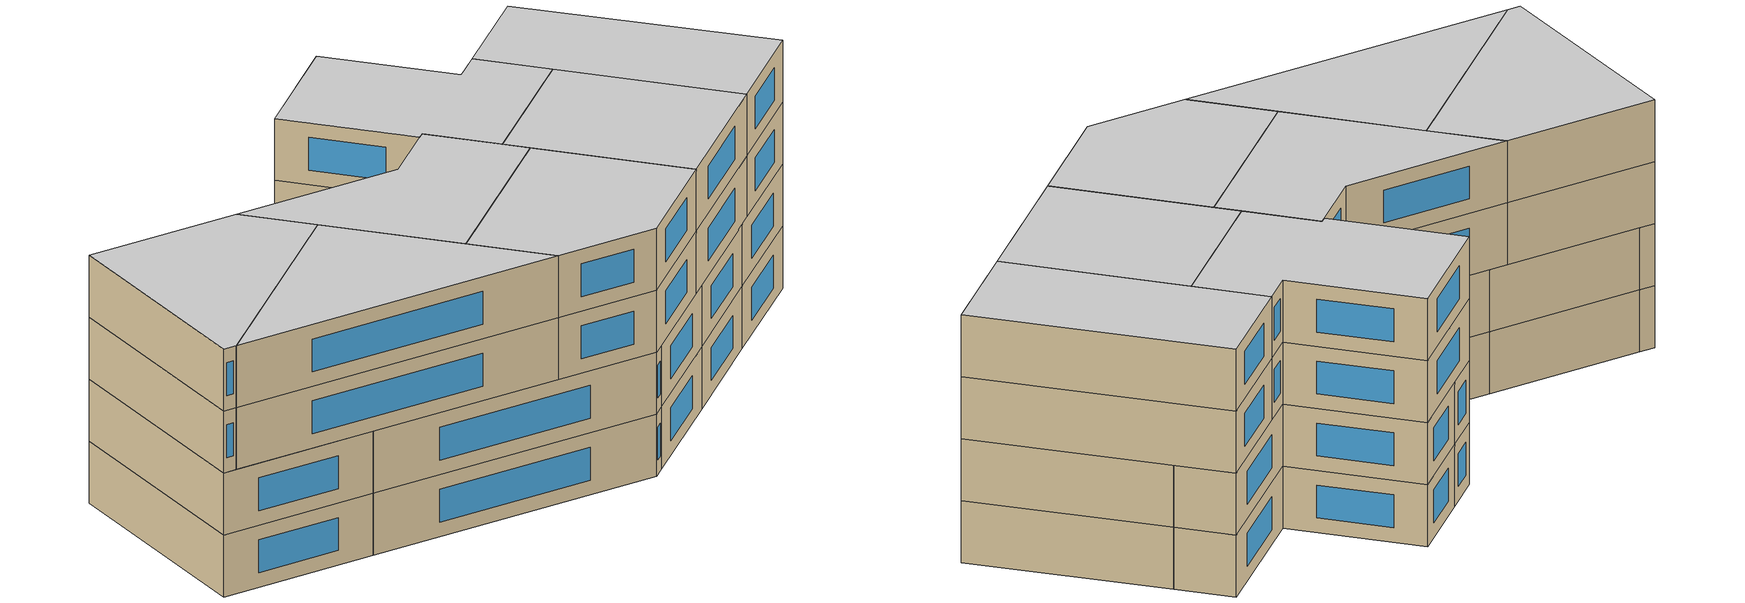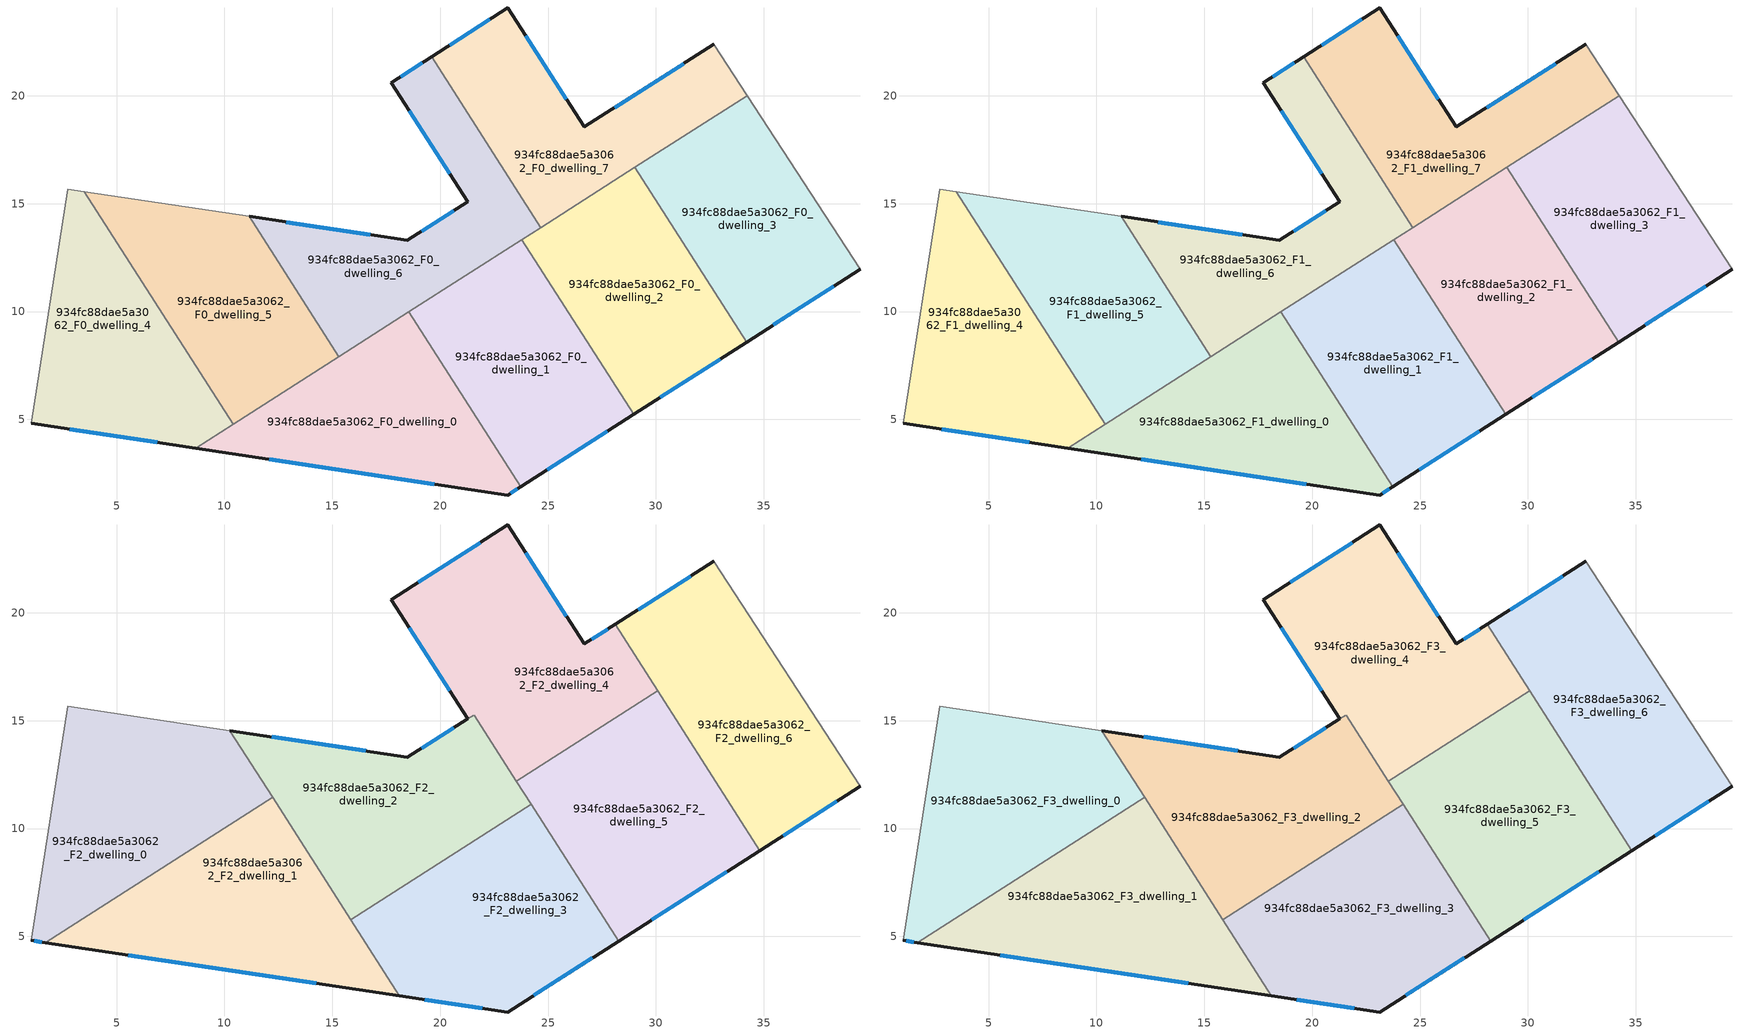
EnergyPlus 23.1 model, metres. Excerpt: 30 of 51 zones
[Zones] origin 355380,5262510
934fc88dae5a3062_F0_dwelling_0
 floor ground (EU_floor_Construction): 18.55,9.98 23.72,1.88 23.12,1.5 8.67,3.67 z0
 wall outside (EU_wall_Construction): 8.67,3.67 23.12,1.5 23.72,1.88 z0:3
 wall to 934fc88dae5a3062_F0_dwelling_1 (EU_wall_Construction): 23.72,1.88 18.55,9.98 z0:3
 wall to 934fc88dae5a3062_F0_dwelling_5 (EU_wall_Construction): 15.31,7.91 10.4,4.77 z0:3
 wall to 934fc88dae5a3062_F0_dwelling_4 (EU_wall_Construction): 10.4,4.77 8.67,3.67 z0:3
 wall to 934fc88dae5a3062_F0_dwelling_6 (EU_wall_Construction): 18.55,9.98 15.31,7.91 z0:3
 window (EU_Window_Construction): 23.26,1.59 23.58,1.79 / 12.06,3.16 19.73,2.01 z0.7:2.3
934fc88dae5a3062_F0_dwelling_1
 floor ground (EU_floor_Construction): 23.78,13.33 28.96,5.24 23.72,1.88 18.55,9.98 z0
 wall outside (EU_wall_Construction): 23.72,1.88 28.96,5.24 z0:3
 wall to 934fc88dae5a3062_F0_dwelling_2 (EU_wall_Construction): 28.96,5.24 23.78,13.33 z0:3
 wall to 934fc88dae5a3062_F0_dwelling_6 (EU_wall_Construction): 23.78,13.33 18.55,9.98 z0:3
 window (EU_Window_Construction): 24.95,2.67 27.73,4.45 z0.7:2.3
934fc88dae5a3062_F0_dwelling_2
 floor ground (EU_floor_Construction): 29.03,16.68 34.2,8.59 28.96,5.24 23.78,13.33 z0
 wall outside (EU_wall_Construction): 28.96,5.24 34.2,8.59 z0:3
 wall to 934fc88dae5a3062_F0_dwelling_3 (EU_wall_Construction): 34.2,8.59 29.03,16.68 z0:3
 wall to 934fc88dae5a3062_F0_dwelling_7 (EU_wall_Construction): 29.03,16.68 24.67,13.89 z0:3
 wall to 934fc88dae5a3062_F0_dwelling_6 (EU_wall_Construction): 24.67,13.89 23.78,13.33 z0:3
 window (EU_Window_Construction): 30.19,6.02 32.97,7.8 z0.7:2.3
934fc88dae5a3062_F0_dwelling_3
 floor ground (EU_floor_Construction): 34.23,20.01 39.47,11.96 34.2,8.59 29.03,16.68 z0
 wall outside (EU_wall_Construction): 34.2,8.59 39.47,11.96 z0:3
 wall adiabatic (EU_wall_Construction): 39.47,11.96 34.23,20.01 z0:3
 wall to 934fc88dae5a3062_F0_dwelling_7 (EU_wall_Construction): 34.23,20.01 29.03,16.68 z0:3
 window (EU_Window_Construction): 35.44,9.38 38.23,11.17 z0.7:2.3
934fc88dae5a3062_F0_dwelling_4
 floor ground (EU_floor_Construction): 3.5,15.55 10.4,4.77 8.67,3.67 1.04,4.81 2.74,15.67 z0
 wall outside (EU_wall_Construction): 1.04,4.81 8.67,3.67 z0:3
 wall adiabatic (EU_wall_Construction): 3.5,15.55 2.74,15.67 1.04,4.81 z0:3
 wall to 934fc88dae5a3062_F0_dwelling_5 (EU_wall_Construction): 10.4,4.77 3.5,15.55 z0:3
 window (EU_Window_Construction): 2.83,4.54 6.88,3.94 z0.7:2.3
934fc88dae5a3062_F0_dwelling_5
 floor ground (EU_floor_Construction): 11.15,14.41 15.31,7.91 10.4,4.77 3.5,15.55 z0
 wall to 934fc88dae5a3062_F0_dwelling_6 (EU_wall_Construction): 15.31,7.91 11.15,14.41 z0:3
 wall adiabatic (EU_wall_Construction): 11.15,14.41 3.5,15.55 z0:3
934fc88dae5a3062_F0_dwelling_6
 floor ground (EU_floor_Construction): 19.6,21.82 24.67,13.89 15.31,7.91 11.15,14.41 18.48,13.31 21.28,15.09 17.72,20.61 z0
 wall outside (EU_wall_Construction): 19.6,21.82 17.72,20.61 21.28,15.09 18.48,13.31 11.15,14.41 z0:3
 wall to 934fc88dae5a3062_F0_dwelling_7 (EU_wall_Construction): 24.67,13.89 19.6,21.82 z0:3
 window (EU_Window_Construction): 16.76,13.57 12.87,14.15 / 20.62,14.67 19.14,13.73 / 18.56,19.32 20.44,16.38 / 19.16,21.53 18.16,20.9 z0.7:2.3
934fc88dae5a3062_F0_dwelling_7
 floor ground (EU_floor_Construction): 32.68,22.39 34.23,20.01 24.67,13.89 19.6,21.82 23.13,24.07 26.68,18.56 z0
 wall outside (EU_wall_Construction): 32.68,22.39 26.68,18.56 23.13,24.07 19.6,21.82 z0:3
 wall adiabatic (EU_wall_Construction): 34.23,20.01 32.68,22.39 z0:3
 window (EU_Window_Construction): 22.31,23.54 20.43,22.35 / 25.85,19.85 23.97,22.78 / 31.28,21.49 28.09,19.46 z0.7:2.3
934fc88dae5a3062_F1_dwelling_0
 floor to 934fc88dae5a3062_F0_dwelling_0 (EU_floor_Construction): 18.55,9.98 23.72,1.88 23.12,1.5 8.67,3.67 z3
 wall outside (EU_wall_Construction): 8.67,3.67 23.12,1.5 23.72,1.88 z3:6
 wall to 934fc88dae5a3062_F1_dwelling_1 (EU_wall_Construction): 23.72,1.88 18.55,9.98 z3:6
 wall to 934fc88dae5a3062_F1_dwelling_5 (EU_wall_Construction): 15.31,7.91 10.4,4.77 z3:6
 wall to 934fc88dae5a3062_F1_dwelling_4 (EU_wall_Construction): 10.4,4.77 8.67,3.67 z3:6
 wall to 934fc88dae5a3062_F1_dwelling_6 (EU_wall_Construction): 18.55,9.98 15.31,7.91 z3:6
 window (EU_Window_Construction): 23.26,1.59 23.58,1.79 / 12.06,3.16 19.73,2.01 z3.7:5.3
 ceiling adiabatic (EU_roof_Construction): 18.11,2.25 14.73,7.54 8.67,3.67 z6
934fc88dae5a3062_F1_dwelling_1
 floor to 934fc88dae5a3062_F0_dwelling_1 (EU_floor_Construction): 23.78,13.33 28.96,5.24 23.72,1.88 18.55,9.98 z3
 wall outside (EU_wall_Construction): 23.72,1.88 28.96,5.24 z3:6
 wall to 934fc88dae5a3062_F1_dwelling_2 (EU_wall_Construction): 28.96,5.24 23.78,13.33 z3:6
 wall to 934fc88dae5a3062_F1_dwelling_6 (EU_wall_Construction): 23.78,13.33 18.55,9.98 z3:6
 window (EU_Window_Construction): 24.95,2.67 27.73,4.45 z3.7:5.3
934fc88dae5a3062_F1_dwelling_2
 floor to 934fc88dae5a3062_F0_dwelling_2 (EU_floor_Construction): 29.03,16.68 34.2,8.59 28.96,5.24 23.78,13.33 z3
 wall outside (EU_wall_Construction): 28.96,5.24 34.2,8.59 z3:6
 wall to 934fc88dae5a3062_F1_dwelling_3 (EU_wall_Construction): 34.2,8.59 29.03,16.68 z3:6
 wall to 934fc88dae5a3062_F1_dwelling_7 (EU_wall_Construction): 29.03,16.68 24.67,13.89 z3:6
 wall to 934fc88dae5a3062_F1_dwelling_6 (EU_wall_Construction): 24.67,13.89 23.78,13.33 z3:6
 window (EU_Window_Construction): 30.19,6.02 32.97,7.8 z3.7:5.3
934fc88dae5a3062_F1_dwelling_3
 floor to 934fc88dae5a3062_F0_dwelling_3 (EU_floor_Construction): 34.23,20.01 39.47,11.96 34.2,8.59 29.03,16.68 z3
 wall outside (EU_wall_Construction): 34.2,8.59 39.47,11.96 z3:6
 wall adiabatic (EU_wall_Construction): 39.47,11.96 34.23,20.01 z3:6
 wall to 934fc88dae5a3062_F1_dwelling_7 (EU_wall_Construction): 34.23,20.01 29.03,16.68 z3:6
 window (EU_Window_Construction): 35.44,9.38 38.23,11.17 z3.7:5.3
934fc88dae5a3062_F1_dwelling_4
 floor to 934fc88dae5a3062_F0_dwelling_4 (EU_floor_Construction): 3.5,15.55 10.4,4.77 8.67,3.67 1.04,4.81 2.74,15.67 z3
 wall outside (EU_wall_Construction): 1.04,4.81 8.67,3.67 z3:6
 wall adiabatic (EU_wall_Construction): 3.5,15.55 2.74,15.67 1.04,4.81 z3:6
 wall to 934fc88dae5a3062_F1_dwelling_5 (EU_wall_Construction): 10.4,4.77 3.5,15.55 z3:6
 window (EU_Window_Construction): 2.83,4.54 6.88,3.94 z3.7:5.3
934fc88dae5a3062_F1_dwelling_5
 floor to 934fc88dae5a3062_F0_dwelling_5 (EU_floor_Construction): 11.15,14.41 15.31,7.91 10.4,4.77 3.5,15.55 z3
 wall to 934fc88dae5a3062_F1_dwelling_6 (EU_wall_Construction): 15.31,7.91 11.15,14.41 z3:6
 wall adiabatic (EU_wall_Construction): 11.15,14.41 3.5,15.55 z3:6
934fc88dae5a3062_F1_dwelling_6
 floor to 934fc88dae5a3062_F0_dwelling_6 (EU_floor_Construction): 19.6,21.82 24.67,13.89 15.31,7.91 11.15,14.41 18.48,13.31 21.28,15.09 17.72,20.61 z3
 wall outside (EU_wall_Construction): 19.6,21.82 17.72,20.61 21.28,15.09 18.48,13.31 11.15,14.41 z3:6
 wall to 934fc88dae5a3062_F1_dwelling_7 (EU_wall_Construction): 24.67,13.89 19.6,21.82 z3:6
 window (EU_Window_Construction): 16.76,13.57 12.87,14.15 / 20.62,14.67 19.14,13.73 / 18.56,19.32 20.44,16.38 / 19.16,21.53 18.16,20.9 z3.7:5.3
 roof outside (EU_roof_Construction): 21.56,15.26 21.28,15.09 17.72,20.61 21.27,15.08 z6
934fc88dae5a3062_F1_dwelling_7
 floor to 934fc88dae5a3062_F0_dwelling_7 (EU_floor_Construction): 32.68,22.39 34.23,20.01 24.67,13.89 19.6,21.82 23.13,24.07 26.68,18.56 z3
 wall outside (EU_wall_Construction): 32.68,22.39 26.68,18.56 23.13,24.07 19.6,21.82 z3:6
 wall adiabatic (EU_wall_Construction): 34.23,20.01 32.68,22.39 z3:6
 window (EU_Window_Construction): 22.31,23.54 20.43,22.35 / 25.85,19.85 23.97,22.78 / 31.28,21.49 28.09,19.46 z3.7:5.3
934fc88dae5a3062_F2_dwelling_0
 floor to 934fc88dae5a3062_F1_dwelling_4 (EU_floor_Construction): 3.5,15.55 7.9,8.68 1.69,4.72 1.04,4.81 2.74,15.67 z6
 floor to 934fc88dae5a3062_F1_dwelling_5 (EU_floor_Construction): 10.25,14.54 12.23,11.45 7.9,8.68 3.5,15.55 z6
 wall outside (EU_wall_Construction): 1.04,4.81 1.69,4.71 z6:9
 wall adiabatic (EU_wall_Construction): 10.25,14.54 2.74,15.67 1.04,4.81 z6:9
 wall to 934fc88dae5a3062_F2_dwelling_1 (EU_wall_Construction): 1.69,4.71 12.23,11.45 z6:9
 wall to 934fc88dae5a3062_F2_dwelling_2 (EU_wall_Construction): 12.23,11.45 10.25,14.54 z6:9
 window (EU_Window_Construction): 1.19,4.79 1.54,4.74 z6.7:8.3
934fc88dae5a3062_F2_dwelling_1
 floor to 934fc88dae5a3062_F1_dwelling_4 (EU_floor_Construction): 7.9,8.68 10.4,4.77 8.67,3.67 1.69,4.72 z6
 floor to 934fc88dae5a3062_F1_dwelling_5 (EU_floor_Construction): 12.23,11.45 14.73,7.54 10.4,4.77 7.9,8.68 z6
 floor adiabatic (EU_floor_Construction): 14.73,7.54 18.11,2.25 8.67,3.67 z6
 wall outside (EU_wall_Construction): 1.69,4.71 18.11,2.25 z6:9
 wall to 934fc88dae5a3062_F2_dwelling_2 (EU_wall_Construction): 15.85,5.78 12.23,11.45 z6:9
 wall to 934fc88dae5a3062_F2_dwelling_3 (EU_wall_Construction): 18.11,2.25 15.85,5.78 z6:9
 window (EU_Window_Construction): 5.55,4.14 14.25,2.83 z6.7:8.3
934fc88dae5a3062_F2_dwelling_2
 floor to 934fc88dae5a3062_F1_dwelling_1 (EU_floor_Construction): 23.09,12.88 24.21,11.13 19.67,8.22 18.55,9.98 z6
 floor to 934fc88dae5a3062_F1_dwelling_6 (EU_floor_Construction): 21.57,15.26 23.09,12.88 15.31,7.91 11.15,14.41 18.48,13.31 21.27,15.08 z6
 floor to 934fc88dae5a3062_F1_dwelling_5 (EU_floor_Construction): 11.15,14.41 15.31,7.91 14.73,7.54 10.25,14.54 z6
 floor to 934fc88dae5a3062_F1_dwelling_0 (EU_floor_Construction): 18.55,9.98 19.67,8.22 15.85,5.78 14.73,7.54 z6
 wall outside (EU_wall_Construction): 21.27,15.08 18.48,13.31 10.25,14.54 z6:9
 wall to 934fc88dae5a3062_F2_dwelling_3 (EU_wall_Construction): 15.85,5.78 24.21,11.13 z6:9
 wall to 934fc88dae5a3062_F2_dwelling_4 (EU_wall_Construction): 21.56,15.26 21.28,15.09 / 23.53,12.19 21.57,15.26 z6:9
 wall to 934fc88dae5a3062_F2_dwelling_5 (EU_wall_Construction): 24.21,11.13 23.53,12.19 z6:9
 window (EU_Window_Construction): 16.55,13.6 12.18,14.25 / 20.62,14.67 19.14,13.73 z6.7:8.3
934fc88dae5a3062_F2_dwelling_3
 floor to 934fc88dae5a3062_F1_dwelling_0 (EU_floor_Construction): 19.67,8.22 23.72,1.88 23.12,1.5 18.11,2.25 15.85,5.78 z6
 floor to 934fc88dae5a3062_F1_dwelling_1 (EU_floor_Construction): 24.21,11.13 28.26,4.79 23.72,1.88 19.67,8.22 z6
 wall outside (EU_wall_Construction): 18.11,2.25 23.12,1.5 28.26,4.79 z6:9
 wall to 934fc88dae5a3062_F2_dwelling_5 (EU_wall_Construction): 28.26,4.79 24.21,11.13 z6:9
 window (EU_Window_Construction): 24.33,2.27 27.06,4.02 / 19.29,2.07 21.94,1.67 z6.7:8.3
934fc88dae5a3062_F2_dwelling_4
 floor to 934fc88dae5a3062_F1_dwelling_7 (EU_floor_Construction): 28.1,19.46 29.63,17.07 24.67,13.89 19.6,21.82 23.13,24.07 26.68,18.56 z6
 floor to 934fc88dae5a3062_F1_dwelling_2 (EU_floor_Construction): 29.03,16.68 29.47,15.99 24.23,12.64 23.78,13.33 z6
 floor to 934fc88dae5a3062_F1_dwelling_6 (EU_floor_Construction): 19.6,21.82 24.67,13.89 23.09,12.88 21.57,15.26 21.28,15.09 17.72,20.61 z6
 floor to 934fc88dae5a3062_F1_dwelling_3 (EU_floor_Construction): 29.63,17.07 30.07,16.38 29.47,15.99 29.03,16.68 z6
 floor to 934fc88dae5a3062_F1_dwelling_1 (EU_floor_Construction): 23.78,13.33 24.23,12.64 23.53,12.19 23.09,12.88 z6
 wall outside (EU_wall_Construction): 28.1,19.46 26.68,18.56 23.13,24.07 17.72,20.61 21.28,15.09 z6:9
 wall to 934fc88dae5a3062_F2_dwelling_5 (EU_wall_Construction): 23.53,12.19 30.07,16.38 z6:9
 wall to 934fc88dae5a3062_F2_dwelling_6 (EU_wall_Construction): 30.07,16.38 28.1,19.46 z6:9
 window (EU_Window_Construction): 25.85,19.85 23.97,22.78 / 27.77,19.25 27.02,18.77 / 18.56,19.32 20.44,16.38 / 21.86,23.26 18.99,21.43 z6.7:8.3
934fc88dae5a3062_F2_dwelling_5
 floor to 934fc88dae5a3062_F1_dwelling_2 (EU_floor_Construction): 29.47,15.99 34.2,8.59 28.96,5.24 24.23,12.64 z6
 floor to 934fc88dae5a3062_F1_dwelling_3 (EU_floor_Construction): 30.07,16.38 34.81,8.97 34.2,8.59 29.47,15.99 z6
 floor to 934fc88dae5a3062_F1_dwelling_1 (EU_floor_Construction): 24.23,12.64 28.96,5.24 28.26,4.79 23.53,12.19 z6
 wall outside (EU_wall_Construction): 28.26,4.79 34.81,8.97 z6:9
 wall to 934fc88dae5a3062_F2_dwelling_6 (EU_wall_Construction): 34.81,8.97 30.07,16.38 z6:9
 window (EU_Window_Construction): 29.8,5.77 33.27,7.99 z6.7:8.3
934fc88dae5a3062_F2_dwelling_6
 floor to 934fc88dae5a3062_F1_dwelling_3 (EU_floor_Construction): 34.23,20.01 39.47,11.96 34.81,8.97 29.63,17.07 z6
 floor to 934fc88dae5a3062_F1_dwelling_7 (EU_floor_Construction): 32.68,22.39 34.23,20.01 29.63,17.07 28.1,19.46 z6
 wall outside (EU_wall_Construction): 32.68,22.39 28.1,19.46 / 34.81,8.97 39.47,11.96 z6:9
 wall adiabatic (EU_wall_Construction): 39.47,11.96 32.68,22.39 z6:9
 window (EU_Window_Construction): 31.61,21.7 29.18,20.15 / 35.9,9.68 38.38,11.26 z6.7:8.3
934fc88dae5a3062_F3_dwelling_0
 floor to 934fc88dae5a3062_F2_dwelling_0 (EU_floor_Construction): 10.25,14.54 12.23,11.45 1.69,4.71 1.04,4.81 2.74,15.67 z9
 wall outside (EU_wall_Construction): 1.04,4.81 1.69,4.71 z9:12
 wall adiabatic (EU_wall_Construction): 10.25,14.54 2.74,15.67 1.04,4.81 z9:12
 wall to 934fc88dae5a3062_F3_dwelling_1 (EU_wall_Construction): 1.69,4.71 12.23,11.45 z9:12
 wall to 934fc88dae5a3062_F3_dwelling_2 (EU_wall_Construction): 12.23,11.45 10.25,14.54 z9:12
 window (EU_Window_Construction): 1.19,4.79 1.54,4.74 z9.7:11.3
 ceiling to 934fc88dae5a3062_F4_dwelling_0 (EU_floor_Construction): 12.23,11.45 10.25,14.54 2.74,15.67 1.04,4.81 1.69,4.71 z12
934fc88dae5a3062_F3_dwelling_1
 floor to 934fc88dae5a3062_F2_dwelling_1 (EU_floor_Construction): 12.23,11.45 18.11,2.25 1.69,4.71 z9
 wall outside (EU_wall_Construction): 1.69,4.71 18.11,2.25 z9:12
 wall to 934fc88dae5a3062_F3_dwelling_2 (EU_wall_Construction): 15.85,5.78 12.23,11.45 z9:12
 wall to 934fc88dae5a3062_F3_dwelling_3 (EU_wall_Construction): 18.11,2.25 15.85,5.78 z9:12
 window (EU_Window_Construction): 5.55,4.14 14.25,2.83 z9.7:11.3
 ceiling to 934fc88dae5a3062_F4_dwelling_1 (EU_floor_Construction): 18.11,2.25 12.23,11.45 1.69,4.71 z12
934fc88dae5a3062_F3_dwelling_2
 floor to 934fc88dae5a3062_F2_dwelling_2 (EU_floor_Construction): 21.57,15.26 24.21,11.13 15.85,5.78 10.25,14.54 18.48,13.31 21.28,15.09 z9
 wall outside (EU_wall_Construction): 21.27,15.08 18.48,13.31 10.25,14.54 z9:12
 wall to 934fc88dae5a3062_F3_dwelling_3 (EU_wall_Construction): 15.85,5.78 24.21,11.13 z9:12
 wall to 934fc88dae5a3062_F3_dwelling_4 (EU_wall_Construction): 21.56,15.26 21.28,15.09 / 23.53,12.19 21.57,15.26 z9:12
 wall to 934fc88dae5a3062_F3_dwelling_5 (EU_wall_Construction): 24.21,11.13 23.53,12.19 z9:12
 window (EU_Window_Construction): 16.55,13.6 12.18,14.25 / 20.62,14.67 19.14,13.73 z9.7:11.3
 ceiling to 934fc88dae5a3062_F4_dwelling_2 (EU_floor_Construction): 24.21,11.13 21.57,15.26 21.28,15.09 18.48,13.31 10.25,14.54 15.85,5.78 z12
934fc88dae5a3062_F3_dwelling_3
 floor to 934fc88dae5a3062_F2_dwelling_3 (EU_floor_Construction): 24.21,11.13 28.26,4.79 23.12,1.5 18.11,2.25 15.85,5.78 z9
 wall outside (EU_wall_Construction): 18.11,2.25 23.12,1.5 28.26,4.79 z9:12
 wall to 934fc88dae5a3062_F3_dwelling_5 (EU_wall_Construction): 28.26,4.79 24.21,11.13 z9:12
 window (EU_Window_Construction): 24.33,2.27 27.06,4.02 / 19.29,2.07 21.94,1.67 z9.7:11.3
 ceiling to 934fc88dae5a3062_F4_dwelling_3 (EU_floor_Construction): 28.26,4.79 24.21,11.13 15.85,5.78 18.11,2.25 23.12,1.5 z12
934fc88dae5a3062_F3_dwelling_4
 floor to 934fc88dae5a3062_F2_dwelling_4 (EU_floor_Construction): 28.1,19.46 30.07,16.38 23.53,12.19 21.56,15.27 21.28,15.09 17.72,20.61 23.13,24.07 26.68,18.56 z9
 wall outside (EU_wall_Construction): 28.1,19.46 26.68,18.56 23.13,24.07 17.72,20.61 21.28,15.09 z9:12
 wall to 934fc88dae5a3062_F3_dwelling_5 (EU_wall_Construction): 23.53,12.19 30.07,16.38 z9:12
 wall to 934fc88dae5a3062_F3_dwelling_6 (EU_wall_Construction): 30.07,16.38 28.1,19.46 z9:12
 window (EU_Window_Construction): 25.85,19.85 23.97,22.78 / 27.77,19.25 27.02,18.77 / 18.56,19.32 20.44,16.38 / 21.86,23.26 18.99,21.43 z9.7:11.3
 ceiling to 934fc88dae5a3062_F4_dwelling_4 (EU_floor_Construction): 30.07,16.38 28.1,19.46 26.68,18.56 23.13,24.07 17.72,20.61 21.28,15.09 21.56,15.27 23.53,12.19 z12
934fc88dae5a3062_F3_dwelling_5
 floor to 934fc88dae5a3062_F2_dwelling_5 (EU_floor_Construction): 30.07,16.38 34.81,8.97 28.26,4.79 23.53,12.19 z9
 wall outside (EU_wall_Construction): 28.26,4.79 34.81,8.97 z9:12
 wall to 934fc88dae5a3062_F3_dwelling_6 (EU_wall_Construction): 34.81,8.97 30.07,16.38 z9:12
 window (EU_Window_Construction): 29.8,5.77 33.27,7.99 z9.7:11.3
 ceiling to 934fc88dae5a3062_F4_dwelling_5 (EU_floor_Construction): 34.81,8.97 30.07,16.38 23.53,12.19 28.26,4.79 z12
934fc88dae5a3062_F3_dwelling_6
 floor to 934fc88dae5a3062_F2_dwelling_6 (EU_floor_Construction): 32.68,22.39 39.47,11.96 34.81,8.97 28.1,19.46 z9
 wall outside (EU_wall_Construction): 32.68,22.39 28.1,19.46 / 34.81,8.97 39.47,11.96 z9:12
 wall adiabatic (EU_wall_Construction): 39.47,11.96 32.68,22.39 z9:12
 window (EU_Window_Construction): 31.61,21.7 29.18,20.15 / 35.9,9.68 38.38,11.26 z9.7:11.3
 ceiling to 934fc88dae5a3062_F4_dwelling_6 (EU_floor_Construction): 39.47,11.96 32.68,22.39 28.1,19.46 34.81,8.97 z12
[Building]
EU S2 Campaign: North Axis=0; Terrain=City; Solar Distribution=FullExterior
[Site:Location]
Budapest.Ferenc.Liszt.Intl.AP: Latitude=47.437; Longitude=19.256; Time Zone=1; Elevation=185
[SizingPeriod:WeatherFileDays]
AnnualSizingPeriod: Begin Month=1; Begin Day of Month=1; End Month=12; End Day of Month=31; Day of Week for Start Day=Monday; Use Weather File Daylight Saving Period=No; Use Weather File Rain and Snow Indicators=No
[MATERIAL]
EU_InternalMass_Material: Roughness=MediumRough; Thickness=0.1; Conductivity=1; Density=1800; Specific Heat=900; Thermal Absorptance=0.9; Solar Absorptance=0.7; Visible Absorptance=0.7
[MATERIAL:NOMASS] Roughness=MediumRough; Thermal Absorptance=0.9; Solar Absorptance=0.7; Visible Absorptance=0.7
Name | Thermal Resistance
EU_wall_NoMass | 0.832559
EU_roof_NoMass | 1.39638
EU_floor_NoMass | 0.872794
[WINDOWMATERIAL:SIMPLEGLAZINGSYSTEM]
EU_Window_SimpleGlazing: UFactor=2.79869; Solar Heat Gain Coefficient=0.75; Visible Transmittance=0.75
[CONSTRUCTION]
EU_wall_Construction: EU_wall_NoMass
EU_roof_Construction: EU_roof_NoMass
EU_floor_Construction: EU_floor_NoMass
EU_Window_Construction: EU_Window_SimpleGlazing
EU_InternalMass_Construction: EU_InternalMass_Material
[ZONE] Type=1; Multiplier=1; Ceiling Height=autocalculate; Floor Area=autocalculate; Part of Total Floor Area=Yes
Name | Volume
934fc88dae5a3062_F0_dwelling_0; 934fc88dae5a3062_F1_dwelling_0 | 179.286
934fc88dae5a3062_F2_dwelling_0; 934fc88dae5a3062_F3_dwelling_0 | 204.878
934fc88dae5a3062_F0_dwelling_1; 934fc88dae5a3062_F1_dwelling_1 | 179.263
934fc88dae5a3062_F2_dwelling_1; 934fc88dae5a3062_F3_dwelling_1 | 204.893
934fc88dae5a3062_F0_dwelling_2; 934fc88dae5a3062_F1_dwelling_2 | 179.255
934fc88dae5a3062_F2_dwelling_2 | 198.004
934fc88dae5a3062_F3_dwelling_2 | 198.006
934fc88dae5a3062_F0_dwelling_3; 934fc88dae5a3062_F1_dwelling_3 | 179.271
934fc88dae5a3062_F2_dwelling_3; 934fc88dae5a3062_F3_dwelling_3 | 204.885
934fc88dae5a3062_F0_dwelling_4; 934fc88dae5a3062_F1_dwelling_4 | 179.281
934fc88dae5a3062_F2_dwelling_4; 934fc88dae5a3062_F3_dwelling_4 | 211.74
934fc88dae5a3062_F0_dwelling_5; 934fc88dae5a3062_F1_dwelling_5 | 179.283
934fc88dae5a3062_F2_dwelling_5; 934fc88dae5a3062_F3_dwelling_5 | 204.881
934fc88dae5a3062_F0_dwelling_6; 934fc88dae5a3062_F1_dwelling_6 | 179.269
934fc88dae5a3062_F2_dwelling_6; 934fc88dae5a3062_F3_dwelling_6 | 204.876
934fc88dae5a3062_F0_dwelling_7; 934fc88dae5a3062_F1_dwelling_7 | 179.276
[INTERNALMASS] Construction=EU_InternalMass_Construction
Name | Zone or ZoneList | Surface Area
934fc88dae5a3062_F0_dwelling_0_EU_InternalMass | 934fc88dae5a3062_F0_dwelling_0 | 59.762
934fc88dae5a3062_F0_dwelling_1_EU_InternalMass | 934fc88dae5a3062_F0_dwelling_1 | 59.7545
934fc88dae5a3062_F0_dwelling_2_EU_InternalMass | 934fc88dae5a3062_F0_dwelling_2 | 59.7516
934fc88dae5a3062_F0_dwelling_3_EU_InternalMass | 934fc88dae5a3062_F0_dwelling_3 | 59.7569
934fc88dae5a3062_F0_dwelling_4_EU_InternalMass | 934fc88dae5a3062_F0_dwelling_4 | 59.7603
934fc88dae5a3062_F0_dwelling_5_EU_InternalMass | 934fc88dae5a3062_F0_dwelling_5 | 59.7608
934fc88dae5a3062_F0_dwelling_6_EU_InternalMass | 934fc88dae5a3062_F0_dwelling_6 | 59.7563
934fc88dae5a3062_F0_dwelling_7_EU_InternalMass | 934fc88dae5a3062_F0_dwelling_7 | 59.7588
934fc88dae5a3062_F1_dwelling_0_EU_InternalMass | 934fc88dae5a3062_F1_dwelling_0 | 59.762
934fc88dae5a3062_F1_dwelling_1_EU_InternalMass | 934fc88dae5a3062_F1_dwelling_1 | 59.7545
934fc88dae5a3062_F1_dwelling_2_EU_InternalMass | 934fc88dae5a3062_F1_dwelling_2 | 59.7516
934fc88dae5a3062_F1_dwelling_3_EU_InternalMass | 934fc88dae5a3062_F1_dwelling_3 | 59.7569
934fc88dae5a3062_F1_dwelling_4_EU_InternalMass | 934fc88dae5a3062_F1_dwelling_4 | 59.7603
934fc88dae5a3062_F1_dwelling_5_EU_InternalMass | 934fc88dae5a3062_F1_dwelling_5 | 59.7608
934fc88dae5a3062_F1_dwelling_6_EU_InternalMass | 934fc88dae5a3062_F1_dwelling_6 | 59.7563
934fc88dae5a3062_F1_dwelling_7_EU_InternalMass | 934fc88dae5a3062_F1_dwelling_7 | 59.7588
934fc88dae5a3062_F2_dwelling_0_EU_InternalMass | 934fc88dae5a3062_F2_dwelling_0 | 68.2922
934fc88dae5a3062_F2_dwelling_1_EU_InternalMass | 934fc88dae5a3062_F2_dwelling_1 | 68.2947
934fc88dae5a3062_F2_dwelling_2_EU_InternalMass | 934fc88dae5a3062_F2_dwelling_2 | 66.0022
934fc88dae5a3062_F2_dwelling_3_EU_InternalMass | 934fc88dae5a3062_F2_dwelling_3 | 68.295
934fc88dae5a3062_F2_dwelling_4_EU_InternalMass | 934fc88dae5a3062_F2_dwelling_4 | 70.5804
934fc88dae5a3062_F2_dwelling_5_EU_InternalMass | 934fc88dae5a3062_F2_dwelling_5 | 68.2931
934fc88dae5a3062_F2_dwelling_6_EU_InternalMass | 934fc88dae5a3062_F2_dwelling_6 | 68.292
934fc88dae5a3062_F3_dwelling_0_EU_InternalMass | 934fc88dae5a3062_F3_dwelling_0 | 68.2922
934fc88dae5a3062_F3_dwelling_1_EU_InternalMass | 934fc88dae5a3062_F3_dwelling_1 | 68.2947
934fc88dae5a3062_F3_dwelling_2_EU_InternalMass | 934fc88dae5a3062_F3_dwelling_2 | 66.0022
934fc88dae5a3062_F3_dwelling_3_EU_InternalMass | 934fc88dae5a3062_F3_dwelling_3 | 68.295
934fc88dae5a3062_F3_dwelling_4_EU_InternalMass | 934fc88dae5a3062_F3_dwelling_4 | 70.5804
934fc88dae5a3062_F3_dwelling_5_EU_InternalMass | 934fc88dae5a3062_F3_dwelling_5 | 68.2931
934fc88dae5a3062_F3_dwelling_6_EU_InternalMass | 934fc88dae5a3062_F3_dwelling_6 | 68.292
[OTHEREQUIPMENT] Fuel Type=Electricity; Design Level Calculation Method=Watts/Area; Power per Zone Floor Area=1; Fraction Latent=0; Fraction Radiant=0; Fraction Lost=0; Carbon Dioxide Generation Rate=0; EndUse Subcategory=EU_Step8_InternalGains
Name | Zone or ZoneList or Space or SpaceList | Schedule
EU_Step8_InternalGain_934fc88dae5a3062_F0_dwelling_0_f000 | 934fc88dae5a3062_F0_dwelling_0 | EU_Step8_GainSchedule_934fc88dae5a3062_F0_dwelling_0_f000
EU_Step8_InternalGain_934fc88dae5a3062_F0_dwelling_1_f000 | 934fc88dae5a3062_F0_dwelling_1 | EU_Step8_GainSchedule_934fc88dae5a3062_F0_dwelling_1_f000
EU_Step8_InternalGain_934fc88dae5a3062_F0_dwelling_2_f000 | 934fc88dae5a3062_F0_dwelling_2 | EU_Step8_GainSchedule_934fc88dae5a3062_F0_dwelling_2_f000
EU_Step8_InternalGain_934fc88dae5a3062_F0_dwelling_3_f000 | 934fc88dae5a3062_F0_dwelling_3 | EU_Step8_GainSchedule_934fc88dae5a3062_F0_dwelling_3_f000
EU_Step8_InternalGain_934fc88dae5a3062_F0_dwelling_4_f000 | 934fc88dae5a3062_F0_dwelling_4 | EU_Step8_GainSchedule_934fc88dae5a3062_F0_dwelling_4_f000
EU_Step8_InternalGain_934fc88dae5a3062_F0_dwelling_5_f000 | 934fc88dae5a3062_F0_dwelling_5 | EU_Step8_GainSchedule_934fc88dae5a3062_F0_dwelling_5_f000
EU_Step8_InternalGain_934fc88dae5a3062_F0_dwelling_6_f000 | 934fc88dae5a3062_F0_dwelling_6 | EU_Step8_GainSchedule_934fc88dae5a3062_F0_dwelling_6_f000
EU_Step8_InternalGain_934fc88dae5a3062_F0_dwelling_7_f000 | 934fc88dae5a3062_F0_dwelling_7 | EU_Step8_GainSchedule_934fc88dae5a3062_F0_dwelling_7_f000
EU_Step8_InternalGain_934fc88dae5a3062_F1_dwelling_0_f000 | 934fc88dae5a3062_F1_dwelling_0 | EU_Step8_GainSchedule_934fc88dae5a3062_F1_dwelling_0_f000
EU_Step8_InternalGain_934fc88dae5a3062_F1_dwelling_1_f000 | 934fc88dae5a3062_F1_dwelling_1 | EU_Step8_GainSchedule_934fc88dae5a3062_F1_dwelling_1_f000
EU_Step8_InternalGain_934fc88dae5a3062_F1_dwelling_2_f000 | 934fc88dae5a3062_F1_dwelling_2 | EU_Step8_GainSchedule_934fc88dae5a3062_F1_dwelling_2_f000
EU_Step8_InternalGain_934fc88dae5a3062_F1_dwelling_3_f000 | 934fc88dae5a3062_F1_dwelling_3 | EU_Step8_GainSchedule_934fc88dae5a3062_F1_dwelling_3_f000
EU_Step8_InternalGain_934fc88dae5a3062_F1_dwelling_4_f000 | 934fc88dae5a3062_F1_dwelling_4 | EU_Step8_GainSchedule_934fc88dae5a3062_F1_dwelling_4_f000
EU_Step8_InternalGain_934fc88dae5a3062_F1_dwelling_5_f000 | 934fc88dae5a3062_F1_dwelling_5 | EU_Step8_GainSchedule_934fc88dae5a3062_F1_dwelling_5_f000
EU_Step8_InternalGain_934fc88dae5a3062_F1_dwelling_6_f000 | 934fc88dae5a3062_F1_dwelling_6 | EU_Step8_GainSchedule_934fc88dae5a3062_F1_dwelling_6_f000
EU_Step8_InternalGain_934fc88dae5a3062_F1_dwelling_7_f000 | 934fc88dae5a3062_F1_dwelling_7 | EU_Step8_GainSchedule_934fc88dae5a3062_F1_dwelling_7_f000
EU_Step8_InternalGain_934fc88dae5a3062_F2_dwelling_0_f000 | 934fc88dae5a3062_F2_dwelling_0 | EU_Step8_GainSchedule_934fc88dae5a3062_F2_dwelling_0_f000
EU_Step8_InternalGain_934fc88dae5a3062_F2_dwelling_1_f000 | 934fc88dae5a3062_F2_dwelling_1 | EU_Step8_GainSchedule_934fc88dae5a3062_F2_dwelling_1_f000
EU_Step8_InternalGain_934fc88dae5a3062_F2_dwelling_2_f000 | 934fc88dae5a3062_F2_dwelling_2 | EU_Step8_GainSchedule_934fc88dae5a3062_F2_dwelling_2_f000
EU_Step8_InternalGain_934fc88dae5a3062_F2_dwelling_3_f000 | 934fc88dae5a3062_F2_dwelling_3 | EU_Step8_GainSchedule_934fc88dae5a3062_F2_dwelling_3_f000
EU_Step8_InternalGain_934fc88dae5a3062_F2_dwelling_4_f000 | 934fc88dae5a3062_F2_dwelling_4 | EU_Step8_GainSchedule_934fc88dae5a3062_F2_dwelling_4_f000
EU_Step8_InternalGain_934fc88dae5a3062_F2_dwelling_5_f000 | 934fc88dae5a3062_F2_dwelling_5 | EU_Step8_GainSchedule_934fc88dae5a3062_F2_dwelling_5_f000
EU_Step8_InternalGain_934fc88dae5a3062_F2_dwelling_6_f000 | 934fc88dae5a3062_F2_dwelling_6 | EU_Step8_GainSchedule_934fc88dae5a3062_F2_dwelling_6_f000
EU_Step8_InternalGain_934fc88dae5a3062_F3_dwelling_0_f000 | 934fc88dae5a3062_F3_dwelling_0 | EU_Step8_GainSchedule_934fc88dae5a3062_F3_dwelling_0_f000
EU_Step8_InternalGain_934fc88dae5a3062_F3_dwelling_1_f000 | 934fc88dae5a3062_F3_dwelling_1 | EU_Step8_GainSchedule_934fc88dae5a3062_F3_dwelling_1_f000
EU_Step8_InternalGain_934fc88dae5a3062_F3_dwelling_2_f000 | 934fc88dae5a3062_F3_dwelling_2 | EU_Step8_GainSchedule_934fc88dae5a3062_F3_dwelling_2_f000
EU_Step8_InternalGain_934fc88dae5a3062_F3_dwelling_3_f000 | 934fc88dae5a3062_F3_dwelling_3 | EU_Step8_GainSchedule_934fc88dae5a3062_F3_dwelling_3_f000
EU_Step8_InternalGain_934fc88dae5a3062_F3_dwelling_4_f000 | 934fc88dae5a3062_F3_dwelling_4 | EU_Step8_GainSchedule_934fc88dae5a3062_F3_dwelling_4_f000
EU_Step8_InternalGain_934fc88dae5a3062_F3_dwelling_5_f000 | 934fc88dae5a3062_F3_dwelling_5 | EU_Step8_GainSchedule_934fc88dae5a3062_F3_dwelling_5_f000
EU_Step8_InternalGain_934fc88dae5a3062_F3_dwelling_6_f000 | 934fc88dae5a3062_F3_dwelling_6 | EU_Step8_GainSchedule_934fc88dae5a3062_F3_dwelling_6_f000
[ZONEVENTILATION:DESIGNFLOWRATE] Schedule=EU_AlwaysOn; Design Flow Rate Calculation Method=AirChanges/Hour; Air Changes per Hour=0.475469; Ventilation Type=Natural; Fan Pressure Rise=0; Fan Total Efficiency=1; Constant Term Coefficient=1; Temperature Term Coefficient=0; Velocity Term Coefficient=0; Velocity Squared Term Coefficient=0; Minimum Indoor Temperature=-100; Maximum Indoor Temperature=100; Delta Temperature=-100; Minimum Outdoor Temperature=-100; Maximum Outdoor Temperature=100; Maximum Wind Speed=40
Name | Zone or ZoneList or Space or SpaceList
EU_ConstantAir_934fc88dae5a3062_F0_dwelling_0 | 934fc88dae5a3062_F0_dwelling_0
EU_ConstantAir_934fc88dae5a3062_F0_dwelling_1 | 934fc88dae5a3062_F0_dwelling_1
EU_ConstantAir_934fc88dae5a3062_F0_dwelling_2 | 934fc88dae5a3062_F0_dwelling_2
EU_ConstantAir_934fc88dae5a3062_F0_dwelling_3 | 934fc88dae5a3062_F0_dwelling_3
EU_ConstantAir_934fc88dae5a3062_F0_dwelling_4 | 934fc88dae5a3062_F0_dwelling_4
EU_ConstantAir_934fc88dae5a3062_F0_dwelling_5 | 934fc88dae5a3062_F0_dwelling_5
EU_ConstantAir_934fc88dae5a3062_F0_dwelling_6 | 934fc88dae5a3062_F0_dwelling_6
EU_ConstantAir_934fc88dae5a3062_F0_dwelling_7 | 934fc88dae5a3062_F0_dwelling_7
EU_ConstantAir_934fc88dae5a3062_F1_dwelling_0 | 934fc88dae5a3062_F1_dwelling_0
EU_ConstantAir_934fc88dae5a3062_F1_dwelling_1 | 934fc88dae5a3062_F1_dwelling_1
EU_ConstantAir_934fc88dae5a3062_F1_dwelling_2 | 934fc88dae5a3062_F1_dwelling_2
EU_ConstantAir_934fc88dae5a3062_F1_dwelling_3 | 934fc88dae5a3062_F1_dwelling_3
EU_ConstantAir_934fc88dae5a3062_F1_dwelling_4 | 934fc88dae5a3062_F1_dwelling_4
EU_ConstantAir_934fc88dae5a3062_F1_dwelling_5 | 934fc88dae5a3062_F1_dwelling_5
EU_ConstantAir_934fc88dae5a3062_F1_dwelling_6 | 934fc88dae5a3062_F1_dwelling_6
EU_ConstantAir_934fc88dae5a3062_F1_dwelling_7 | 934fc88dae5a3062_F1_dwelling_7
EU_ConstantAir_934fc88dae5a3062_F2_dwelling_0 | 934fc88dae5a3062_F2_dwelling_0
EU_ConstantAir_934fc88dae5a3062_F2_dwelling_1 | 934fc88dae5a3062_F2_dwelling_1
EU_ConstantAir_934fc88dae5a3062_F2_dwelling_2 | 934fc88dae5a3062_F2_dwelling_2
EU_ConstantAir_934fc88dae5a3062_F2_dwelling_3 | 934fc88dae5a3062_F2_dwelling_3
EU_ConstantAir_934fc88dae5a3062_F2_dwelling_4 | 934fc88dae5a3062_F2_dwelling_4
EU_ConstantAir_934fc88dae5a3062_F2_dwelling_5 | 934fc88dae5a3062_F2_dwelling_5
EU_ConstantAir_934fc88dae5a3062_F2_dwelling_6 | 934fc88dae5a3062_F2_dwelling_6
EU_ConstantAir_934fc88dae5a3062_F3_dwelling_0 | 934fc88dae5a3062_F3_dwelling_0
EU_ConstantAir_934fc88dae5a3062_F3_dwelling_1 | 934fc88dae5a3062_F3_dwelling_1
EU_ConstantAir_934fc88dae5a3062_F3_dwelling_2 | 934fc88dae5a3062_F3_dwelling_2
EU_ConstantAir_934fc88dae5a3062_F3_dwelling_3 | 934fc88dae5a3062_F3_dwelling_3
EU_ConstantAir_934fc88dae5a3062_F3_dwelling_4 | 934fc88dae5a3062_F3_dwelling_4
EU_ConstantAir_934fc88dae5a3062_F3_dwelling_5 | 934fc88dae5a3062_F3_dwelling_5
EU_ConstantAir_934fc88dae5a3062_F3_dwelling_6 | 934fc88dae5a3062_F3_dwelling_6
[HVACTEMPLATE:THERMOSTAT] Constant Heating Setpoint=20; Constant Cooling Setpoint=50
EU_HeatOnly_934fc88dae5a3062_F0_dwelling_0; EU_HeatOnly_934fc88dae5a3062_F0_dwelling_1; EU_HeatOnly_934fc88dae5a3062_F0_dwelling_2; EU_HeatOnly_934fc88dae5a3062_F0_dwelling_3; EU_HeatOnly_934fc88dae5a3062_F0_dwelling_4; EU_HeatOnly_934fc88dae5a3062_F0_dwelling_5; EU_HeatOnly_934fc88dae5a3062_F0_dwelling_6; EU_HeatOnly_934fc88dae5a3062_F0_dwelling_7; EU_HeatOnly_934fc88dae5a3062_F1_dwelling_0; EU_HeatOnly_934fc88dae5a3062_F1_dwelling_1; EU_HeatOnly_934fc88dae5a3062_F1_dwelling_2; EU_HeatOnly_934fc88dae5a3062_F1_dwelling_3; EU_HeatOnly_934fc88dae5a3062_F1_dwelling_4; EU_HeatOnly_934fc88dae5a3062_F1_dwelling_5; EU_HeatOnly_934fc88dae5a3062_F1_dwelling_6; EU_HeatOnly_934fc88dae5a3062_F1_dwelling_7; EU_HeatOnly_934fc88dae5a3062_F2_dwelling_0; EU_HeatOnly_934fc88dae5a3062_F2_dwelling_1; EU_HeatOnly_934fc88dae5a3062_F2_dwelling_2; EU_HeatOnly_934fc88dae5a3062_F2_dwelling_3; EU_HeatOnly_934fc88dae5a3062_F2_dwelling_4; EU_HeatOnly_934fc88dae5a3062_F2_dwelling_5; EU_HeatOnly_934fc88dae5a3062_F2_dwelling_6; EU_HeatOnly_934fc88dae5a3062_F3_dwelling_0; EU_HeatOnly_934fc88dae5a3062_F3_dwelling_1; EU_HeatOnly_934fc88dae5a3062_F3_dwelling_2; EU_HeatOnly_934fc88dae5a3062_F3_dwelling_3; EU_HeatOnly_934fc88dae5a3062_F3_dwelling_4; EU_HeatOnly_934fc88dae5a3062_F3_dwelling_5; EU_HeatOnly_934fc88dae5a3062_F3_dwelling_6; EU_HeatOnly_934fc88dae5a3062_F4_dwelling_0; EU_HeatOnly_934fc88dae5a3062_F4_dwelling_1; EU_HeatOnly_934fc88dae5a3062_F4_dwelling_2; EU_HeatOnly_934fc88dae5a3062_F4_dwelling_3; EU_HeatOnly_934fc88dae5a3062_F4_dwelling_4; EU_HeatOnly_934fc88dae5a3062_F4_dwelling_5; EU_HeatOnly_934fc88dae5a3062_F4_dwelling_6; EU_HeatOnly_934fc88dae5a3062_F5_dwelling_0; EU_HeatOnly_934fc88dae5a3062_F5_dwelling_1; EU_HeatOnly_934fc88dae5a3062_F5_dwelling_2; EU_HeatOnly_934fc88dae5a3062_F5_dwelling_3; EU_HeatOnly_934fc88dae5a3062_F5_dwelling_4; EU_HeatOnly_934fc88dae5a3062_F5_dwelling_5; EU_HeatOnly_934fc88dae5a3062_F5_dwelling_6; EU_HeatOnly_934fc88dae5a3062_F6_dwelling_0; EU_HeatOnly_934fc88dae5a3062_F6_dwelling_1; EU_HeatOnly_934fc88dae5a3062_F6_dwelling_2; EU_HeatOnly_934fc88dae5a3062_F6_dwelling_3; EU_HeatOnly_934fc88dae5a3062_F6_dwelling_4
[HVACTEMPLATE:ZONE:IDEALLOADSAIRSYSTEM] System Availability Schedule=EU_AlwaysOn; Maximum Heating Supply Air Temperature=50; Minimum Cooling Supply Air Temperature=13; Maximum Heating Supply Air Humidity Ratio=0.0156; Minimum Cooling Supply Air Humidity Ratio=0.0077; Heating Limit=NoLimit; Cooling Limit=NoLimit; Heating Availability Schedule=EU_AlwaysOn; Cooling Availability Schedule=EU_CoolingOff; Dehumidification Control Type=ConstantSensibleHeatRatio; Cooling Sensible Heat Ratio=0.7; Dehumidification Setpoint=60; Humidification Control Type=None; Humidification Setpoint=30; Outdoor Air Method=None; Outdoor Air Flow Rate per Person=0.00944; Outdoor Air Flow Rate per Zone Floor Area=0; Outdoor Air Flow Rate per Zone=0; Demand Controlled Ventilation Type=None; Outdoor Air Economizer Type=NoEconomizer; Heat Recovery Type=None; Sensible Heat Recovery Effectiveness=0.7; Latent Heat Recovery Effectiveness=0.65
Name | Template Thermostat
934fc88dae5a3062_F0_dwelling_0 | EU_HeatOnly_934fc88dae5a3062_F0_dwelling_0
934fc88dae5a3062_F0_dwelling_1 | EU_HeatOnly_934fc88dae5a3062_F0_dwelling_1
934fc88dae5a3062_F0_dwelling_2 | EU_HeatOnly_934fc88dae5a3062_F0_dwelling_2
934fc88dae5a3062_F0_dwelling_3 | EU_HeatOnly_934fc88dae5a3062_F0_dwelling_3
934fc88dae5a3062_F0_dwelling_4 | EU_HeatOnly_934fc88dae5a3062_F0_dwelling_4
934fc88dae5a3062_F0_dwelling_5 | EU_HeatOnly_934fc88dae5a3062_F0_dwelling_5
934fc88dae5a3062_F0_dwelling_6 | EU_HeatOnly_934fc88dae5a3062_F0_dwelling_6
934fc88dae5a3062_F0_dwelling_7 | EU_HeatOnly_934fc88dae5a3062_F0_dwelling_7
934fc88dae5a3062_F1_dwelling_0 | EU_HeatOnly_934fc88dae5a3062_F1_dwelling_0
934fc88dae5a3062_F1_dwelling_1 | EU_HeatOnly_934fc88dae5a3062_F1_dwelling_1
934fc88dae5a3062_F1_dwelling_2 | EU_HeatOnly_934fc88dae5a3062_F1_dwelling_2
934fc88dae5a3062_F1_dwelling_3 | EU_HeatOnly_934fc88dae5a3062_F1_dwelling_3
934fc88dae5a3062_F1_dwelling_4 | EU_HeatOnly_934fc88dae5a3062_F1_dwelling_4
934fc88dae5a3062_F1_dwelling_5 | EU_HeatOnly_934fc88dae5a3062_F1_dwelling_5
934fc88dae5a3062_F1_dwelling_6 | EU_HeatOnly_934fc88dae5a3062_F1_dwelling_6
934fc88dae5a3062_F1_dwelling_7 | EU_HeatOnly_934fc88dae5a3062_F1_dwelling_7
934fc88dae5a3062_F2_dwelling_0 | EU_HeatOnly_934fc88dae5a3062_F2_dwelling_0
934fc88dae5a3062_F2_dwelling_1 | EU_HeatOnly_934fc88dae5a3062_F2_dwelling_1
934fc88dae5a3062_F2_dwelling_2 | EU_HeatOnly_934fc88dae5a3062_F2_dwelling_2
934fc88dae5a3062_F2_dwelling_3 | EU_HeatOnly_934fc88dae5a3062_F2_dwelling_3
934fc88dae5a3062_F2_dwelling_4 | EU_HeatOnly_934fc88dae5a3062_F2_dwelling_4
934fc88dae5a3062_F2_dwelling_5 | EU_HeatOnly_934fc88dae5a3062_F2_dwelling_5
934fc88dae5a3062_F2_dwelling_6 | EU_HeatOnly_934fc88dae5a3062_F2_dwelling_6
934fc88dae5a3062_F3_dwelling_0 | EU_HeatOnly_934fc88dae5a3062_F3_dwelling_0
934fc88dae5a3062_F3_dwelling_1 | EU_HeatOnly_934fc88dae5a3062_F3_dwelling_1
934fc88dae5a3062_F3_dwelling_2 | EU_HeatOnly_934fc88dae5a3062_F3_dwelling_2
934fc88dae5a3062_F3_dwelling_3 | EU_HeatOnly_934fc88dae5a3062_F3_dwelling_3
934fc88dae5a3062_F3_dwelling_4 | EU_HeatOnly_934fc88dae5a3062_F3_dwelling_4
934fc88dae5a3062_F3_dwelling_5 | EU_HeatOnly_934fc88dae5a3062_F3_dwelling_5
934fc88dae5a3062_F3_dwelling_6 | EU_HeatOnly_934fc88dae5a3062_F3_dwelling_6
[SIZING:ZONE] Zone Cooling Design Supply Air Temperature Input Method=SupplyAirTemperature; Zone Cooling Design Supply Air Temperature=13; Zone Heating Design Supply Air Temperature Input Method=SupplyAirTemperature; Zone Heating Design Supply Air Temperature=50; Zone Cooling Design Supply Air Humidity Ratio=0.008; Zone Heating Design Supply Air Humidity Ratio=0.008; Cooling Design Air Flow Method=DesignDay; Cooling Design Air Flow Rate=0; Cooling Minimum Air Flow per Zone Floor Area=0.000762; Cooling Minimum Air Flow=0; Cooling Minimum Air Flow Fraction=0.2; Heating Design Air Flow Method=DesignDay; Heating Design Air Flow Rate=0; Heating Maximum Air Flow per Zone Floor Area=0.002032; Heating Maximum Air Flow=0.141576; Heating Maximum Air Flow Fraction=0.3; Account for Dedicated Outdoor Air System=No; Dedicated Outdoor Air System Control Strategy=NeutralSupplyAir; Dedicated Outdoor Air Low Setpoint Temperature for Design=autosize; Dedicated Outdoor Air High Setpoint Temperature for Design=autosize; Zone Load Sizing Method=Sensible Load Only No Latent Load; Zone Latent Cooling Design Supply Air Humidity Ratio Input Method=HumidityRatioDifference; Zone Cooling Design Supply Air Humidity Ratio Difference=0.005; Zone Latent Heating Design Supply Air Humidity Ratio Input Method=HumidityRatioDifference; Zone Humidification Design Supply Air Humidity Ratio Difference=0.005
934fc88dae5a3062_F0_dwelling_0; 934fc88dae5a3062_F0_dwelling_1; 934fc88dae5a3062_F0_dwelling_2; 934fc88dae5a3062_F0_dwelling_3; 934fc88dae5a3062_F0_dwelling_4; 934fc88dae5a3062_F0_dwelling_5; 934fc88dae5a3062_F0_dwelling_6; 934fc88dae5a3062_F0_dwelling_7; 934fc88dae5a3062_F1_dwelling_0; 934fc88dae5a3062_F1_dwelling_1; 934fc88dae5a3062_F1_dwelling_2; 934fc88dae5a3062_F1_dwelling_3; 934fc88dae5a3062_F1_dwelling_4; 934fc88dae5a3062_F1_dwelling_5; 934fc88dae5a3062_F1_dwelling_6; 934fc88dae5a3062_F1_dwelling_7; 934fc88dae5a3062_F2_dwelling_0; 934fc88dae5a3062_F2_dwelling_1; 934fc88dae5a3062_F2_dwelling_2; 934fc88dae5a3062_F2_dwelling_3; 934fc88dae5a3062_F2_dwelling_4; 934fc88dae5a3062_F2_dwelling_5; 934fc88dae5a3062_F2_dwelling_6; 934fc88dae5a3062_F3_dwelling_0; 934fc88dae5a3062_F3_dwelling_1; 934fc88dae5a3062_F3_dwelling_2; 934fc88dae5a3062_F3_dwelling_3; 934fc88dae5a3062_F3_dwelling_4; 934fc88dae5a3062_F3_dwelling_5; 934fc88dae5a3062_F3_dwelling_6
[SCHEDULE:CONSTANT]
Name | Hourly Value
EU_AlwaysOn | 1
EU_CoolingOff | 0
[SCHEDULE:FILE] Column Number=1; Rows to Skip at Top=0; Number of Hours of Data=8760; Column Separator=Comma; Interpolate to Timestep=No; Minutes per Item=60; Adjust Schedule for Daylight Savings=Yes
Name | File
EU_Step8_GainSchedule_934fc88dae5a3062_F0_dwelling_0_f000 | ../../schedules/934fc88dae5a3062/934fc88dae5a3062_F0_dwelling_0_f000_gain.csv
EU_Step8_GainSchedule_934fc88dae5a3062_F0_dwelling_1_f000 | ../../schedules/934fc88dae5a3062/934fc88dae5a3062_F0_dwelling_1_f000_gain.csv
EU_Step8_GainSchedule_934fc88dae5a3062_F0_dwelling_2_f000 | ../../schedules/934fc88dae5a3062/934fc88dae5a3062_F0_dwelling_2_f000_gain.csv
EU_Step8_GainSchedule_934fc88dae5a3062_F0_dwelling_3_f000 | ../../schedules/934fc88dae5a3062/934fc88dae5a3062_F0_dwelling_3_f000_gain.csv
EU_Step8_GainSchedule_934fc88dae5a3062_F0_dwelling_4_f000 | ../../schedules/934fc88dae5a3062/934fc88dae5a3062_F0_dwelling_4_f000_gain.csv
EU_Step8_GainSchedule_934fc88dae5a3062_F0_dwelling_5_f000 | ../../schedules/934fc88dae5a3062/934fc88dae5a3062_F0_dwelling_5_f000_gain.csv
EU_Step8_GainSchedule_934fc88dae5a3062_F0_dwelling_6_f000 | ../../schedules/934fc88dae5a3062/934fc88dae5a3062_F0_dwelling_6_f000_gain.csv
EU_Step8_GainSchedule_934fc88dae5a3062_F0_dwelling_7_f000 | ../../schedules/934fc88dae5a3062/934fc88dae5a3062_F0_dwelling_7_f000_gain.csv
EU_Step8_GainSchedule_934fc88dae5a3062_F1_dwelling_0_f000 | ../../schedules/934fc88dae5a3062/934fc88dae5a3062_F1_dwelling_0_f000_gain.csv
EU_Step8_GainSchedule_934fc88dae5a3062_F1_dwelling_1_f000 | ../../schedules/934fc88dae5a3062/934fc88dae5a3062_F1_dwelling_1_f000_gain.csv
EU_Step8_GainSchedule_934fc88dae5a3062_F1_dwelling_2_f000 | ../../schedules/934fc88dae5a3062/934fc88dae5a3062_F1_dwelling_2_f000_gain.csv
EU_Step8_GainSchedule_934fc88dae5a3062_F1_dwelling_3_f000 | ../../schedules/934fc88dae5a3062/934fc88dae5a3062_F1_dwelling_3_f000_gain.csv
EU_Step8_GainSchedule_934fc88dae5a3062_F1_dwelling_4_f000 | ../../schedules/934fc88dae5a3062/934fc88dae5a3062_F1_dwelling_4_f000_gain.csv
EU_Step8_GainSchedule_934fc88dae5a3062_F1_dwelling_5_f000 | ../../schedules/934fc88dae5a3062/934fc88dae5a3062_F1_dwelling_5_f000_gain.csv
EU_Step8_GainSchedule_934fc88dae5a3062_F1_dwelling_6_f000 | ../../schedules/934fc88dae5a3062/934fc88dae5a3062_F1_dwelling_6_f000_gain.csv
EU_Step8_GainSchedule_934fc88dae5a3062_F1_dwelling_7_f000 | ../../schedules/934fc88dae5a3062/934fc88dae5a3062_F1_dwelling_7_f000_gain.csv
EU_Step8_GainSchedule_934fc88dae5a3062_F2_dwelling_0_f000 | ../../schedules/934fc88dae5a3062/934fc88dae5a3062_F2_dwelling_0_f000_gain.csv
EU_Step8_GainSchedule_934fc88dae5a3062_F2_dwelling_1_f000 | ../../schedules/934fc88dae5a3062/934fc88dae5a3062_F2_dwelling_1_f000_gain.csv
EU_Step8_GainSchedule_934fc88dae5a3062_F2_dwelling_2_f000 | ../../schedules/934fc88dae5a3062/934fc88dae5a3062_F2_dwelling_2_f000_gain.csv
EU_Step8_GainSchedule_934fc88dae5a3062_F2_dwelling_3_f000 | ../../schedules/934fc88dae5a3062/934fc88dae5a3062_F2_dwelling_3_f000_gain.csv
EU_Step8_GainSchedule_934fc88dae5a3062_F2_dwelling_4_f000 | ../../schedules/934fc88dae5a3062/934fc88dae5a3062_F2_dwelling_4_f000_gain.csv
EU_Step8_GainSchedule_934fc88dae5a3062_F2_dwelling_5_f000 | ../../schedules/934fc88dae5a3062/934fc88dae5a3062_F2_dwelling_5_f000_gain.csv
EU_Step8_GainSchedule_934fc88dae5a3062_F2_dwelling_6_f000 | ../../schedules/934fc88dae5a3062/934fc88dae5a3062_F2_dwelling_6_f000_gain.csv
EU_Step8_GainSchedule_934fc88dae5a3062_F3_dwelling_0_f000 | ../../schedules/934fc88dae5a3062/934fc88dae5a3062_F3_dwelling_0_f000_gain.csv
EU_Step8_GainSchedule_934fc88dae5a3062_F3_dwelling_1_f000 | ../../schedules/934fc88dae5a3062/934fc88dae5a3062_F3_dwelling_1_f000_gain.csv
EU_Step8_GainSchedule_934fc88dae5a3062_F3_dwelling_2_f000 | ../../schedules/934fc88dae5a3062/934fc88dae5a3062_F3_dwelling_2_f000_gain.csv
EU_Step8_GainSchedule_934fc88dae5a3062_F3_dwelling_3_f000 | ../../schedules/934fc88dae5a3062/934fc88dae5a3062_F3_dwelling_3_f000_gain.csv
EU_Step8_GainSchedule_934fc88dae5a3062_F3_dwelling_4_f000 | ../../schedules/934fc88dae5a3062/934fc88dae5a3062_F3_dwelling_4_f000_gain.csv
EU_Step8_GainSchedule_934fc88dae5a3062_F3_dwelling_5_f000 | ../../schedules/934fc88dae5a3062/934fc88dae5a3062_F3_dwelling_5_f000_gain.csv
EU_Step8_GainSchedule_934fc88dae5a3062_F3_dwelling_6_f000 | ../../schedules/934fc88dae5a3062/934fc88dae5a3062_F3_dwelling_6_f000_gain.csv
